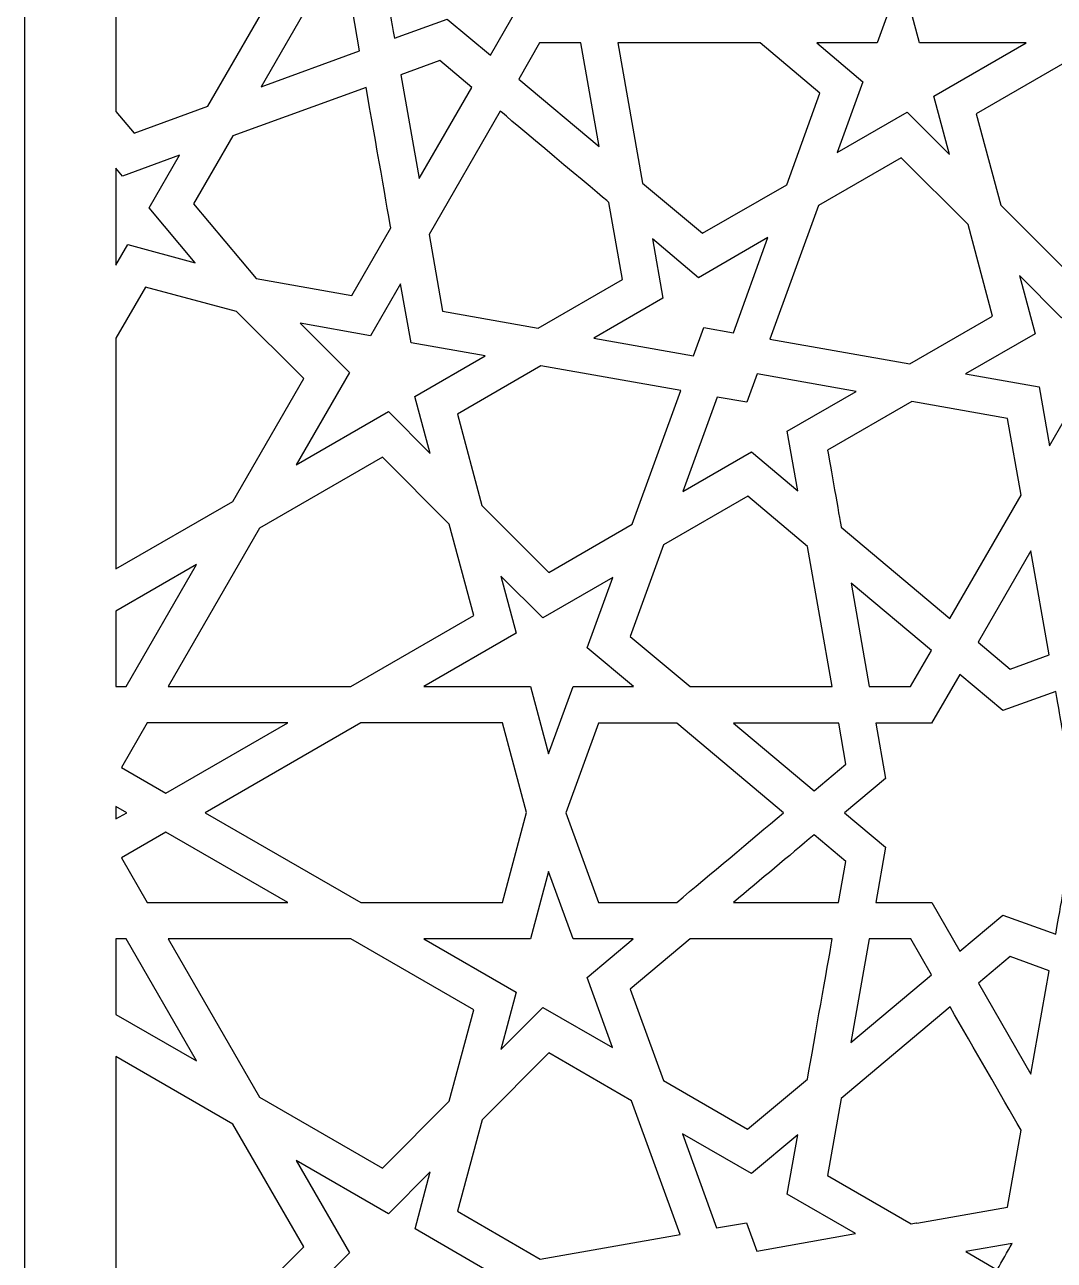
# Model space of a CAD drawing. Header units: millimetres. Extents: x -140 to 140, y -100 to 100.
# Drawn here: x -139.9 to -92.4, y -1 to 56 of the extents above; entities that cross this region are included whole.
import ezdxf

# ---------------------------------------------------------------- set-up
doc = ezdxf.new("R2010")
doc.units = ezdxf.units.MM
doc.header["$MEASUREMENT"] = 0
doc.layers.add('layer 1', color=7, linetype='Continuous')

msp = doc.modelspace()

# ---------------------------------------------------------------- linework, layer by layer
at = {"layer": 'layer 1', "color": 250}
for points, knots in [([(139.9702, 100.1536), (139.9702, 100.1536), (-139.8764, 100.1536), (-139.8764, 100.1536), (-139.8764, 100.1536), (-139.8764, 100.1536), (-139.8764, -99.8361), (-139.8764, -99.8361), (-139.8764, -99.8361), (-139.8764, -99.8361), (-98.0959, -99.8361), (-98.0959, -99.8361), (-98.0959, -99.8361), (-98.0959, -74.8269), (-98.6187, -74.0488), (-96.1485, -69.5582), (-96.1485, -69.5582), (-93.4787, -64.7051), (-88.4806, -61.3664), (-81.7478, -61.3664), (-81.7478, -61.3664), (-106.4026, -42.1954), (-103.5897, -3.5754), (-69.9403, 19.4906), (-69.9403, 19.4906), (-46.2943, 35.7001), (-11.4759, 43.137), (0.0469, 72.2761), (0.0469, 72.2761), (11.5556, 43.1821), (46.4287, 35.6733), (70.0377, 19.4889), (70.0377, 19.4889), (103.8267, -3.6759), (106.4394, -42.2398), (81.842, -61.3664), (81.842, -61.3664), (91.8654, -61.3664), (98.1897, -69.0139), (98.1897, -77.1568), (98.1897, -77.1568), (98.1897, -77.1568), (98.1897, -99.8361), (98.1897, -99.8361), (98.1897, -99.8361), (98.1897, -99.8361), (139.9702, -99.8361), (139.9702, -99.8361), (139.9702, -99.8361), (139.9702, -99.8361), (139.9702, 100.1536), (139.9702, 100.1536)], [0, 0, 0, 0, 0.0714286, 0.0714286, 0.0714286, 0.0714286, 0.1428571, 0.1428571, 0.1428571, 0.1428571, 0.2142857, 0.2142857, 0.2142857, 0.2142857, 0.2857143, 0.2857143, 0.2857143, 0.2857143, 0.3571429, 0.3571429, 0.3571429, 0.3571429, 0.4285714, 0.4285714, 0.4285714, 0.4285714, 0.5, 0.5, 0.5, 0.5, 0.5714286, 0.5714286, 0.5714286, 0.5714286, 0.6428571, 0.6428571, 0.6428571, 0.6428571, 0.7142857, 0.7142857, 0.7142857, 0.7142857, 0.7857143, 0.7857143, 0.7857143, 0.7857143, 0.8571429, 0.8571429, 0.8571429, 0.8571429, 1, 1, 1, 1]), ([(-124.4119, 60.9942), (-124.4119, 60.9942), (-125.7122, 63.2481), (-125.7122, 63.2481), (-125.7122, 63.2481), (-125.1332, 63.4584), (-123.5006, 64.0514), (-123.1842, 64.1671), (-123.1842, 64.1671), (-123.1878, 64.7859), (-123.241, 64.3781), (-122.8321, 66.6831), (-122.8321, 66.6831), (-122.8321, 66.6831), (-120.3974, 65.7973), (-120.3974, 65.7973), (-120.3974, 65.7973), (-120.2544, 65.9187), (-118.5612, 67.3386), (-118.4168, 67.4596), (-118.4168, 67.4596), (-118.4168, 67.4596), (-117.1229, 65.2198), (-117.1229, 65.2198), (-117.1229, 65.2198), (-117.1229, 65.2198), (-114.5339, 65.2198), (-114.5339, 65.2198), (-114.5339, 65.2198), (-114.5339, 65.2198), (-114.9845, 62.672), (-114.9845, 62.672), (-114.9845, 62.672), (-114.9845, 62.672), (-113.0011, 61.0059), (-113.0011, 61.0059), (-113.0011, 61.0059), (-113.0011, 61.0059), (-114.9842, 59.3432), (-114.9842, 59.3432), (-114.9842, 59.3432), (-114.9842, 59.3432), (-114.5348, 56.7944), (-114.5348, 56.7944), (-114.5348, 56.7944), (-114.5348, 56.7944), (-117.1076, 56.7944), (-117.1076, 56.7944), (-117.1076, 56.7944), (-117.1076, 56.7944), (-118.4066, 54.5451), (-118.4066, 54.5451), (-118.4066, 54.5451), (-118.4066, 54.5451), (-120.3988, 56.2144), (-120.3988, 56.2144), (-120.3988, 56.2144), (-120.3988, 56.2144), (-122.8313, 55.3304), (-122.8313, 55.3304), (-122.8313, 55.3304), (-123.1416, 57.0953), (-123.167, 57.2329), (-123.2819, 57.8817), (-123.2819, 57.8817), (-123.2819, 57.8817), (-125.7007, 58.7611), (-125.7007, 58.7611), (-125.7007, 58.7611), (-125.7007, 58.7611), (-124.4119, 60.9942), (-124.4119, 60.9942)], [0, 0, 0, 0, 0.0526316, 0.0526316, 0.0526316, 0.0526316, 0.1052632, 0.1052632, 0.1052632, 0.1052632, 0.1578947, 0.1578947, 0.1578947, 0.1578947, 0.2105263, 0.2105263, 0.2105263, 0.2105263, 0.2631579, 0.2631579, 0.2631579, 0.2631579, 0.3157895, 0.3157895, 0.3157895, 0.3157895, 0.3684211, 0.3684211, 0.3684211, 0.3684211, 0.4210526, 0.4210526, 0.4210526, 0.4210526, 0.4736842, 0.4736842, 0.4736842, 0.4736842, 0.5263158, 0.5263158, 0.5263158, 0.5263158, 0.5789474, 0.5789474, 0.5789474, 0.5789474, 0.6315789, 0.6315789, 0.6315789, 0.6315789, 0.6842105, 0.6842105, 0.6842105, 0.6842105, 0.7368421, 0.7368421, 0.7368421, 0.7368421, 0.7894737, 0.7894737, 0.7894737, 0.7894737, 0.8421053, 0.8421053, 0.8421053, 0.8421053, 0.8947368, 0.8947368, 0.8947368, 0.8947368, 1, 1, 1, 1]), ([(-131.431, 52.2009), (-131.431, 52.2009), (-134.8361, 50.9609), (-134.8361, 50.9609), (-134.8361, 50.9609), (-134.8361, 50.9609), (-135.6686, 51.9529), (-135.6686, 51.9529), (-135.6686, 51.9529), (-135.6686, 51.9529), (-135.6686, 59.6244), (-135.6686, 59.6244), (-135.6686, 59.6244), (-135.6686, 59.6244), (-134.3305, 60.1123), (-134.3305, 60.1123), (-134.3305, 60.1123), (-134.3305, 60.1123), (-128.159, 57.8676), (-128.159, 57.8676), (-128.159, 57.8676), (-128.159, 57.8676), (-131.431, 52.2009), (-131.431, 52.2009)], [0, 0, 0, 0, 0.1428571, 0.1428571, 0.1428571, 0.1428571, 0.2857143, 0.2857143, 0.2857143, 0.2857143, 0.4285714, 0.4285714, 0.4285714, 0.4285714, 0.5714286, 0.5714286, 0.5714286, 0.5714286, 0.7142857, 0.7142857, 0.7142857, 0.7142857, 1, 1, 1, 1]), ([(-97.9643, 52.657), (-97.9643, 52.657), (-97.2457, 49.978), (-97.2457, 49.978), (-97.2457, 49.978), (-97.2457, 49.978), (-99.1916, 51.925), (-99.1916, 51.925), (-99.1916, 51.925), (-99.1916, 51.925), (-102.4181, 50.0627), (-102.4181, 50.0627), (-102.4181, 50.0627), (-102.4181, 50.0627), (-101.231, 53.327), (-101.231, 53.327), (-101.231, 53.327), (-101.231, 53.327), (-103.3597, 55.1131), (-103.3597, 55.1131), (-103.3597, 55.1131), (-103.3597, 55.1131), (-100.5815, 55.1131), (-100.5815, 55.1131), (-100.5815, 55.1131), (-100.5815, 55.1131), (-99.4519, 58.214), (-99.4519, 58.214), (-99.4519, 58.214), (-99.4519, 58.214), (-98.6219, 55.1131), (-98.6219, 55.1131), (-98.6219, 55.1131), (-98.6219, 55.1131), (-93.7098, 55.1131), (-93.7098, 55.1131), (-93.7098, 55.1131), (-93.7098, 55.1131), (-97.9643, 52.657), (-97.9643, 52.657)], [0, 0, 0, 0, 0.0909091, 0.0909091, 0.0909091, 0.0909091, 0.1818182, 0.1818182, 0.1818182, 0.1818182, 0.2727273, 0.2727273, 0.2727273, 0.2727273, 0.3636364, 0.3636364, 0.3636364, 0.3636364, 0.4545455, 0.4545455, 0.4545455, 0.4545455, 0.5454545, 0.5454545, 0.5454545, 0.5454545, 0.6363636, 0.6363636, 0.6363636, 0.6363636, 0.7272727, 0.7272727, 0.7272727, 0.7272727, 0.8181818, 0.8181818, 0.8181818, 0.8181818, 1, 1, 1, 1]), ([(-124.7683, 56.6328), (-124.7683, 56.6328), (-124.436, 54.7465), (-124.436, 54.7465), (-124.436, 54.7465), (-124.436, 54.7465), (-128.9721, 53.0955), (-128.9721, 53.0955), (-128.9721, 53.0955), (-128.9721, 53.0955), (-126.5551, 57.2823), (-126.5551, 57.2823), (-126.5551, 57.2823), (-126.5551, 57.2823), (-124.7683, 56.6328), (-124.7683, 56.6328)], [0, 0, 0, 0, 0.2, 0.2, 0.2, 0.2, 0.4, 0.4, 0.4, 0.4, 0.6, 0.6, 0.6, 0.6, 1, 1, 1, 1]), ([(-117.0985, 53.4483), (-117.0985, 53.4483), (-116.1372, 55.1131), (-116.1372, 55.1131), (-116.1372, 55.1131), (-116.1372, 55.1131), (-114.2384, 55.1131), (-114.2384, 55.1131), (-114.2384, 55.1131), (-114.2384, 55.1131), (-113.3962, 50.3396), (-113.3962, 50.3396), (-113.3962, 50.3396), (-113.3962, 50.3396), (-117.0985, 53.4483), (-117.0985, 53.4483)], [0, 0, 0, 0, 0.2, 0.2, 0.2, 0.2, 0.4, 0.4, 0.4, 0.4, 0.6, 0.6, 0.6, 0.6, 1, 1, 1, 1]), ([(-105.9752, 55.1131), (-105.9752, 55.1131), (-103.2136, 52.7953), (-103.2136, 52.7953), (-103.2136, 52.7953), (-103.2136, 52.7953), (-104.7459, 48.581), (-104.7459, 48.581), (-104.7459, 48.581), (-104.7459, 48.581), (-108.6301, 46.3409), (-108.6301, 46.3409), (-108.6301, 46.3409), (-108.6301, 46.3409), (-111.3918, 48.6569), (-111.3918, 48.6569), (-111.3918, 48.6569), (-111.3918, 48.6569), (-112.531, 55.1131), (-112.531, 55.1131), (-112.531, 55.1131), (-112.531, 55.1131), (-105.9752, 55.1131), (-105.9752, 55.1131)], [0, 0, 0, 0, 0.1428571, 0.1428571, 0.1428571, 0.1428571, 0.2857143, 0.2857143, 0.2857143, 0.2857143, 0.4285714, 0.4285714, 0.4285714, 0.4285714, 0.5714286, 0.5714286, 0.5714286, 0.5714286, 0.7142857, 0.7142857, 0.7142857, 0.7142857, 1, 1, 1, 1]), ([(-91.7931, 44.5488), (-91.7931, 44.5488), (-94.8757, 47.6335), (-94.8757, 47.6335), (-94.8757, 47.6335), (-94.8757, 47.6335), (-96.0057, 51.846), (-96.0057, 51.846), (-96.0057, 51.846), (-96.0057, 51.846), (-90.3464, 55.1131), (-90.3464, 55.1131), (-90.3464, 55.1131), (-90.3464, 55.1131), (-81.9214, 55.1131), (-81.9214, 55.1131), (-81.9214, 55.1131), (-81.9214, 55.1131), (-86.1346, 47.8155), (-86.1346, 47.8155), (-86.1346, 47.8155), (-86.1346, 47.8155), (-91.7931, 44.5488), (-91.7931, 44.5488)], [0, 0, 0, 0, 0.1428571, 0.1428571, 0.1428571, 0.1428571, 0.2857143, 0.2857143, 0.2857143, 0.2857143, 0.4285714, 0.4285714, 0.4285714, 0.4285714, 0.5714286, 0.5714286, 0.5714286, 0.5714286, 0.7142857, 0.7142857, 0.7142857, 0.7142857, 1, 1, 1, 1]), ([(-120.7357, 54.3027), (-120.7357, 54.3027), (-119.2608, 53.0666), (-119.2608, 53.0666), (-119.2608, 53.0666), (-119.2608, 53.0666), (-121.6903, 48.8594), (-121.6903, 48.8594), (-121.6903, 48.8594), (-121.6903, 48.8594), (-122.5349, 53.6487), (-122.5349, 53.6487), (-122.5349, 53.6487), (-122.5349, 53.6487), (-120.7357, 54.3027), (-120.7357, 54.3027)], [0, 0, 0, 0, 0.2, 0.2, 0.2, 0.2, 0.4, 0.4, 0.4, 0.4, 0.6, 0.6, 0.6, 0.6, 1, 1, 1, 1]), ([(-124.1393, 53.0652), (-123.727, 50.7309), (-123.0929, 47.1294), (-122.9987, 46.5935), (-122.9987, 46.5935), (-122.9987, 46.5935), (-124.7944, 43.4816), (-124.7944, 43.4816), (-124.7944, 43.4816), (-124.7944, 43.4816), (-129.209, 44.2599), (-129.209, 44.2599), (-129.209, 44.2599), (-129.209, 44.2599), (-132.0895, 47.6945), (-132.0895, 47.6945), (-132.0895, 47.6945), (-132.0895, 47.6945), (-130.2806, 50.83), (-130.2806, 50.83), (-130.2806, 50.83), (-130.2806, 50.83), (-124.1393, 53.0652), (-124.1393, 53.0652)], [0, 0, 0, 0, 0.1428571, 0.1428571, 0.1428571, 0.1428571, 0.2857143, 0.2857143, 0.2857143, 0.2857143, 0.4285714, 0.4285714, 0.4285714, 0.4285714, 0.5714286, 0.5714286, 0.5714286, 0.5714286, 0.7142857, 0.7142857, 0.7142857, 0.7142857, 1, 1, 1, 1]), ([(-117.9526, 51.9698), (-117.6721, 51.7342), (-113.2428, 48.0148), (-112.9415, 47.7615), (-112.9415, 47.7615), (-112.9415, 47.7615), (-112.3152, 44.2129), (-112.3152, 44.2129), (-112.3152, 44.2129), (-112.3152, 44.2129), (-116.1977, 41.9693), (-116.1977, 41.9693), (-116.1977, 41.9693), (-116.1977, 41.9693), (-120.6123, 42.7489), (-120.6123, 42.7489), (-120.6123, 42.7489), (-120.6123, 42.7489), (-121.2362, 46.2827), (-121.2362, 46.2827), (-121.2362, 46.2827), (-121.2362, 46.2827), (-117.9526, 51.9698), (-117.9526, 51.9698)], [0, 0, 0, 0, 0.1428571, 0.1428571, 0.1428571, 0.1428571, 0.2857143, 0.2857143, 0.2857143, 0.2857143, 0.4285714, 0.4285714, 0.4285714, 0.4285714, 0.5714286, 0.5714286, 0.5714286, 0.5714286, 0.7142857, 0.7142857, 0.7142857, 0.7142857, 1, 1, 1, 1]), ([(-134.1344, 47.516), (-134.1344, 47.516), (-132.0133, 44.9866), (-132.0133, 44.9866), (-132.0133, 44.9866), (-132.0133, 44.9866), (-135.1191, 45.8198), (-135.1191, 45.8198), (-135.1191, 45.8198), (-135.1191, 45.8198), (-135.6686, 44.8677), (-135.6686, 44.8677), (-135.6686, 44.8677), (-135.6686, 44.8677), (-135.6686, 49.337), (-135.6686, 49.337), (-135.6686, 49.337), (-135.6686, 49.337), (-135.3669, 48.9779), (-135.3669, 48.9779), (-135.3669, 48.9779), (-135.3669, 48.9779), (-132.7379, 49.9354), (-132.7379, 49.9354), (-132.7379, 49.9354), (-132.7379, 49.9354), (-134.1344, 47.516), (-134.1344, 47.516)], [0, 0, 0, 0, 0.125, 0.125, 0.125, 0.125, 0.25, 0.25, 0.25, 0.25, 0.375, 0.375, 0.375, 0.375, 0.5, 0.5, 0.5, 0.5, 0.625, 0.625, 0.625, 0.625, 0.75, 0.75, 0.75, 0.75, 1, 1, 1, 1]), ([(-105.5226, 41.4641), (-105.5226, 41.4641), (-103.2821, 47.6222), (-103.2821, 47.6222), (-103.2821, 47.6222), (-103.2821, 47.6222), (-99.4689, 49.8235), (-99.4689, 49.8235), (-99.4689, 49.8235), (-99.4689, 49.8235), (-96.3856, 46.7395), (-96.3856, 46.7395), (-96.3856, 46.7395), (-96.3856, 46.7395), (-95.2564, 42.527), (-95.2564, 42.527), (-95.2564, 42.527), (-95.2564, 42.527), (-99.0695, 40.3257), (-99.0695, 40.3257), (-99.0695, 40.3257), (-99.0695, 40.3257), (-105.5226, 41.4641), (-105.5226, 41.4641)], [0, 0, 0, 0, 0.1428571, 0.1428571, 0.1428571, 0.1428571, 0.2857143, 0.2857143, 0.2857143, 0.2857143, 0.4285714, 0.4285714, 0.4285714, 0.4285714, 0.5714286, 0.5714286, 0.5714286, 0.5714286, 0.7142857, 0.7142857, 0.7142857, 0.7142857, 1, 1, 1, 1]), ([(-110.4547, 43.3458), (-110.4547, 43.3458), (-110.9376, 46.0816), (-110.9376, 46.0816), (-110.9376, 46.0816), (-110.9376, 46.0816), (-108.8096, 44.2966), (-108.8096, 44.2966), (-108.8096, 44.2966), (-108.8096, 44.2966), (-105.6098, 46.1416), (-105.6098, 46.1416), (-105.6098, 46.1416), (-105.6098, 46.1416), (-107.2038, 41.7611), (-107.2038, 41.7611), (-107.2038, 41.7611), (-107.2038, 41.7611), (-108.5734, 42.0028), (-108.5734, 42.0028), (-108.5734, 42.0028), (-108.5734, 42.0028), (-109.0493, 40.6954), (-109.0493, 40.6954), (-109.0493, 40.6954), (-109.0493, 40.6954), (-113.6406, 41.5047), (-113.6406, 41.5047), (-113.6406, 41.5047), (-113.6406, 41.5047), (-110.4547, 43.3458), (-110.4547, 43.3458)], [0, 0, 0, 0, 0.1111111, 0.1111111, 0.1111111, 0.1111111, 0.2222222, 0.2222222, 0.2222222, 0.2222222, 0.3333333, 0.3333333, 0.3333333, 0.3333333, 0.4444444, 0.4444444, 0.4444444, 0.4444444, 0.5555556, 0.5555556, 0.5555556, 0.5555556, 0.6666667, 0.6666667, 0.6666667, 0.6666667, 0.7777778, 0.7777778, 0.7777778, 0.7777778, 1, 1, 1, 1]), ([(-90.2716, 40.6485), (-90.2716, 40.6485), (-87.9881, 38.3664), (-87.9881, 38.3664), (-87.9881, 38.3664), (-87.9881, 38.3664), (-91.2495, 38.941), (-91.2495, 38.941), (-91.2495, 38.941), (-91.2495, 38.941), (-92.6324, 36.545), (-92.6324, 36.545), (-92.6324, 36.545), (-92.6324, 36.545), (-93.1118, 39.2649), (-93.1118, 39.2649), (-93.1118, 39.2649), (-93.1118, 39.2649), (-96.5055, 39.8639), (-96.5055, 39.8639), (-96.5055, 39.8639), (-96.5055, 39.8639), (-93.2977, 41.716), (-93.2977, 41.716), (-93.2977, 41.716), (-93.2977, 41.716), (-94.0156, 44.3939), (-94.0156, 44.3939), (-94.0156, 44.3939), (-94.0156, 44.3939), (-92.0701, 42.4469), (-92.0701, 42.4469), (-92.0701, 42.4469), (-92.0701, 42.4469), (-87.8156, 44.903), (-87.8156, 44.903), (-87.8156, 44.903), (-87.8156, 44.903), (-90.2716, 40.6485), (-90.2716, 40.6485)], [0, 0, 0, 0, 0.0909091, 0.0909091, 0.0909091, 0.0909091, 0.1818182, 0.1818182, 0.1818182, 0.1818182, 0.2727273, 0.2727273, 0.2727273, 0.2727273, 0.3636364, 0.3636364, 0.3636364, 0.3636364, 0.4545455, 0.4545455, 0.4545455, 0.4545455, 0.5454545, 0.5454545, 0.5454545, 0.5454545, 0.6363636, 0.6363636, 0.6363636, 0.6363636, 0.7272727, 0.7272727, 0.7272727, 0.7272727, 0.8181818, 0.8181818, 0.8181818, 0.8181818, 1, 1, 1, 1]), ([(-130.1157, 42.7369), (-130.1157, 42.7369), (-127.0106, 39.6484), (-127.0106, 39.6484), (-127.0106, 39.6484), (-127.0106, 39.6484), (-130.2775, 33.9898), (-130.2775, 33.9898), (-130.2775, 33.9898), (-130.2775, 33.9898), (-135.6686, 30.8772), (-135.6686, 30.8772), (-135.6686, 30.8772), (-135.6686, 30.8772), (-135.6686, 41.5043), (-135.6686, 41.5043), (-135.6686, 41.5043), (-135.6686, 41.5043), (-134.3077, 43.8612), (-134.3077, 43.8612), (-134.3077, 43.8612), (-134.3077, 43.8612), (-130.1157, 42.7369), (-130.1157, 42.7369)], [0, 0, 0, 0, 0.1428571, 0.1428571, 0.1428571, 0.1428571, 0.2857143, 0.2857143, 0.2857143, 0.2857143, 0.4285714, 0.4285714, 0.4285714, 0.4285714, 0.5714286, 0.5714286, 0.5714286, 0.5714286, 0.7142857, 0.7142857, 0.7142857, 0.7142857, 1, 1, 1, 1]), ([(-124.9091, 39.9256), (-124.9091, 39.9256), (-127.1794, 42.1947), (-127.1794, 42.1947), (-127.1794, 42.1947), (-127.1794, 42.1947), (-123.9269, 41.6214), (-123.9269, 41.6214), (-123.9269, 41.6214), (-123.9269, 41.6214), (-122.5441, 44.0168), (-122.5441, 44.0168), (-122.5441, 44.0168), (-122.5441, 44.0168), (-122.0643, 41.2976), (-122.0643, 41.2976), (-122.0643, 41.2976), (-122.0643, 41.2976), (-118.6451, 40.694), (-118.6451, 40.694), (-118.6451, 40.694), (-118.6451, 40.694), (-121.884, 38.8239), (-121.884, 38.8239), (-121.884, 38.8239), (-121.884, 38.8239), (-121.1788, 36.1943), (-121.1788, 36.1943), (-121.1788, 36.1943), (-121.1788, 36.1943), (-123.1104, 38.1272), (-123.1104, 38.1272), (-123.1104, 38.1272), (-123.1104, 38.1272), (-127.3653, 35.6708), (-127.3653, 35.6708), (-127.3653, 35.6708), (-127.3653, 35.6708), (-124.9091, 39.9256), (-124.9091, 39.9256)], [0, 0, 0, 0, 0.0909091, 0.0909091, 0.0909091, 0.0909091, 0.1818182, 0.1818182, 0.1818182, 0.1818182, 0.2727273, 0.2727273, 0.2727273, 0.2727273, 0.3636364, 0.3636364, 0.3636364, 0.3636364, 0.4545455, 0.4545455, 0.4545455, 0.4545455, 0.5454545, 0.5454545, 0.5454545, 0.5454545, 0.6363636, 0.6363636, 0.6363636, 0.6363636, 0.7272727, 0.7272727, 0.7272727, 0.7272727, 0.8181818, 0.8181818, 0.8181818, 0.8181818, 1, 1, 1, 1]), ([(-116.0879, 40.2287), (-116.0879, 40.2287), (-109.6333, 39.091), (-109.6333, 39.091), (-109.6333, 39.091), (-109.6333, 39.091), (-111.8754, 32.9322), (-111.8754, 32.9322), (-111.8754, 32.9322), (-111.8754, 32.9322), (-115.7128, 30.7167), (-115.7128, 30.7167), (-115.7128, 30.7167), (-115.7128, 30.7167), (-118.795, 33.8), (-118.795, 33.8), (-118.795, 33.8), (-118.795, 33.8), (-119.9254, 38.0129), (-119.9254, 38.0129), (-119.9254, 38.0129), (-119.9254, 38.0129), (-116.0879, 40.2287), (-116.0879, 40.2287)], [0, 0, 0, 0, 0.1428571, 0.1428571, 0.1428571, 0.1428571, 0.2857143, 0.2857143, 0.2857143, 0.2857143, 0.4285714, 0.4285714, 0.4285714, 0.4285714, 0.5714286, 0.5714286, 0.5714286, 0.5714286, 0.7142857, 0.7142857, 0.7142857, 0.7142857, 1, 1, 1, 1]), ([(-106.582, 38.5526), (-106.582, 38.5526), (-106.1065, 39.8597), (-106.1065, 39.8597), (-106.1065, 39.8597), (-106.1065, 39.8597), (-101.5418, 39.0543), (-101.5418, 39.0543), (-101.5418, 39.0543), (-101.5418, 39.0543), (-104.7215, 37.217), (-104.7215, 37.217), (-104.7215, 37.217), (-104.7215, 37.217), (-104.2388, 34.4809), (-104.2388, 34.4809), (-104.2388, 34.4809), (-104.2388, 34.4809), (-106.3665, 36.2663), (-106.3665, 36.2663), (-106.3665, 36.2663), (-106.3665, 36.2663), (-109.5381, 34.4375), (-109.5381, 34.4375), (-109.5381, 34.4375), (-109.5381, 34.4375), (-107.952, 38.7943), (-107.952, 38.7943), (-107.952, 38.7943), (-107.952, 38.7943), (-106.582, 38.5526), (-106.582, 38.5526)], [0, 0, 0, 0, 0.1111111, 0.1111111, 0.1111111, 0.1111111, 0.2222222, 0.2222222, 0.2222222, 0.2222222, 0.3333333, 0.3333333, 0.3333333, 0.3333333, 0.4444444, 0.4444444, 0.4444444, 0.4444444, 0.5555556, 0.5555556, 0.5555556, 0.5555556, 0.6666667, 0.6666667, 0.6666667, 0.6666667, 0.7777778, 0.7777778, 0.7777778, 0.7777778, 1, 1, 1, 1]), ([(-98.9789, 38.5932), (-98.9789, 38.5932), (-94.5646, 37.8136), (-94.5646, 37.8136), (-94.5646, 37.8136), (-94.5646, 37.8136), (-93.9401, 34.2798), (-93.9401, 34.2798), (-93.9401, 34.2798), (-93.9401, 34.2798), (-97.2238, 28.593), (-97.2238, 28.593), (-97.2238, 28.593), (-97.2238, 28.593), (-102.2347, 32.8013), (-102.2347, 32.8013), (-102.2347, 32.8013), (-102.3137, 33.2483), (-102.7547, 35.7459), (-102.8612, 36.3499), (-102.8612, 36.3499), (-102.8612, 36.3499), (-98.9789, 38.5932), (-98.9789, 38.5932)], [0, 0, 0, 0, 0.1428571, 0.1428571, 0.1428571, 0.1428571, 0.2857143, 0.2857143, 0.2857143, 0.2857143, 0.4285714, 0.4285714, 0.4285714, 0.4285714, 0.5714286, 0.5714286, 0.5714286, 0.5714286, 0.7142857, 0.7142857, 0.7142857, 0.7142857, 1, 1, 1, 1]), ([(-123.3876, 36.0257), (-123.3876, 36.0257), (-120.3055, 32.9417), (-120.3055, 32.9417), (-120.3055, 32.9417), (-120.3055, 32.9417), (-119.1751, 28.7285), (-119.1751, 28.7285), (-119.1751, 28.7285), (-119.1751, 28.7285), (-124.8343, 25.4614), (-124.8343, 25.4614), (-124.8343, 25.4614), (-124.8343, 25.4614), (-133.2593, 25.4614), (-133.2593, 25.4614), (-133.2593, 25.4614), (-133.2593, 25.4614), (-129.0465, 32.7586), (-129.0465, 32.7586), (-129.0465, 32.7586), (-129.0465, 32.7586), (-123.3876, 36.0257), (-123.3876, 36.0257)], [0, 0, 0, 0, 0.1428571, 0.1428571, 0.1428571, 0.1428571, 0.2857143, 0.2857143, 0.2857143, 0.2857143, 0.4285714, 0.4285714, 0.4285714, 0.4285714, 0.5714286, 0.5714286, 0.5714286, 0.5714286, 0.7142857, 0.7142857, 0.7142857, 0.7142857, 1, 1, 1, 1]), ([(-106.5459, 34.2216), (-106.5459, 34.2216), (-103.7844, 31.9059), (-103.7844, 31.9059), (-103.7844, 31.9059), (-103.7844, 31.9059), (-102.6456, 25.4498), (-102.6456, 25.4498), (-102.6456, 25.4498), (-102.6456, 25.4498), (-109.2013, 25.4498), (-109.2013, 25.4498), (-109.2013, 25.4498), (-109.2013, 25.4498), (-111.9629, 27.7675), (-111.9629, 27.7675), (-111.9629, 27.7675), (-111.9629, 27.7675), (-110.4305, 31.9818), (-110.4305, 31.9818), (-110.4305, 31.9818), (-110.4305, 31.9818), (-106.5459, 34.2216), (-106.5459, 34.2216)], [0, 0, 0, 0, 0.1428571, 0.1428571, 0.1428571, 0.1428571, 0.2857143, 0.2857143, 0.2857143, 0.2857143, 0.4285714, 0.4285714, 0.4285714, 0.4285714, 0.5714286, 0.5714286, 0.5714286, 0.5714286, 0.7142857, 0.7142857, 0.7142857, 0.7142857, 1, 1, 1, 1]), ([(-93.4858, 31.7034), (-93.4858, 31.7034), (-92.6416, 26.9138), (-92.6416, 26.9138), (-92.6416, 26.9138), (-92.6416, 26.9138), (-94.4404, 26.2597), (-94.4404, 26.2597), (-94.4404, 26.2597), (-94.4404, 26.2597), (-95.9157, 27.4962), (-95.9157, 27.4962), (-95.9157, 27.4962), (-95.9157, 27.4962), (-93.4858, 31.7034), (-93.4858, 31.7034)], [0, 0, 0, 0, 0.2, 0.2, 0.2, 0.2, 0.4, 0.4, 0.4, 0.4, 0.6, 0.6, 0.6, 0.6, 1, 1, 1, 1]), ([(-135.6686, 25.4614), (-135.6686, 25.4614), (-135.6686, 28.9359), (-135.6686, 28.9359), (-135.6686, 28.9359), (-135.6686, 28.9359), (-131.9587, 31.0776), (-131.9587, 31.0776), (-131.9587, 31.0776), (-131.9587, 31.0776), (-135.2009, 25.4614), (-135.2009, 25.4614), (-135.2009, 25.4614), (-135.2009, 25.4614), (-135.6686, 25.4614), (-135.6686, 25.4614)], [0, 0, 0, 0, 0.2, 0.2, 0.2, 0.2, 0.4, 0.4, 0.4, 0.4, 0.6, 0.6, 0.6, 0.6, 1, 1, 1, 1]), ([(-115.99, 28.6149), (-115.99, 28.6149), (-112.7672, 30.4754), (-112.7672, 30.4754), (-112.7672, 30.4754), (-112.7672, 30.4754), (-113.9453, 27.2359), (-113.9453, 27.2359), (-113.9453, 27.2359), (-113.9453, 27.2359), (-111.8169, 25.4498), (-111.8169, 25.4498), (-111.8169, 25.4498), (-111.8169, 25.4498), (-114.5949, 25.4498), (-114.5949, 25.4498), (-114.5949, 25.4498), (-114.5949, 25.4498), (-115.7248, 22.3467), (-115.7248, 22.3467), (-115.7248, 22.3467), (-115.7248, 22.3467), (-116.5587, 25.4614), (-116.5587, 25.4614), (-116.5587, 25.4614), (-116.5587, 25.4614), (-121.4709, 25.4614), (-121.4709, 25.4614), (-121.4709, 25.4614), (-121.4709, 25.4614), (-117.2164, 27.9174), (-117.2164, 27.9174), (-117.2164, 27.9174), (-117.2164, 27.9174), (-117.9221, 30.5481), (-117.9221, 30.5481), (-117.9221, 30.5481), (-117.9221, 30.5481), (-115.99, 28.6149), (-115.99, 28.6149)], [0, 0, 0, 0, 0.0909091, 0.0909091, 0.0909091, 0.0909091, 0.1818182, 0.1818182, 0.1818182, 0.1818182, 0.2727273, 0.2727273, 0.2727273, 0.2727273, 0.3636364, 0.3636364, 0.3636364, 0.3636364, 0.4545455, 0.4545455, 0.4545455, 0.4545455, 0.5454545, 0.5454545, 0.5454545, 0.5454545, 0.6363636, 0.6363636, 0.6363636, 0.6363636, 0.7272727, 0.7272727, 0.7272727, 0.7272727, 0.8181818, 0.8181818, 0.8181818, 0.8181818, 1, 1, 1, 1]), ([(-98.0782, 27.1138), (-98.0782, 27.1138), (-99.0388, 25.4498), (-99.0388, 25.4498), (-99.0388, 25.4498), (-99.0388, 25.4498), (-100.9382, 25.4498), (-100.9382, 25.4498), (-100.9382, 25.4498), (-100.9382, 25.4498), (-101.7799, 30.2228), (-101.7799, 30.2228), (-101.7799, 30.2228), (-101.7799, 30.2228), (-98.0782, 27.1138), (-98.0782, 27.1138)], [0, 0, 0, 0, 0.2, 0.2, 0.2, 0.2, 0.4, 0.4, 0.4, 0.4, 0.6, 0.6, 0.6, 0.6, 1, 1, 1, 1]), ([(-92.3452, 14.0413), (-92.3452, 14.0413), (-94.7783, 14.9271), (-94.7783, 14.9271), (-94.7783, 14.9271), (-94.7783, 14.9271), (-96.7603, 13.2648), (-96.7603, 13.2648), (-96.7603, 13.2648), (-96.7603, 13.2648), (-98.0542, 15.5049), (-98.0542, 15.5049), (-98.0542, 15.5049), (-98.0542, 15.5049), (-100.6436, 15.5049), (-100.6436, 15.5049), (-100.6436, 15.5049), (-100.6436, 15.5049), (-100.1924, 18.0527), (-100.1924, 18.0527), (-100.1924, 18.0527), (-100.1924, 18.0527), (-102.0794, 19.637), (-102.0794, 19.637), (-102.0794, 19.637), (-102.0794, 19.637), (-100.1917, 21.2196), (-100.1917, 21.2196), (-100.1917, 21.2196), (-100.1917, 21.2196), (-100.6415, 23.7681), (-100.6415, 23.7681), (-100.6415, 23.7681), (-100.6415, 23.7681), (-98.0684, 23.7681), (-98.0684, 23.7681), (-98.0684, 23.7681), (-98.0684, 23.7681), (-96.7694, 26.0177), (-96.7694, 26.0177), (-96.7694, 26.0177), (-96.7694, 26.0177), (-94.7776, 24.348), (-94.7776, 24.348), (-94.7776, 24.348), (-94.7776, 24.348), (-92.3452, 25.2324), (-92.3452, 25.2324), (-92.3452, 25.2324), (-92.0591, 23.6065), (-92.0164, 23.3666), (-91.8944, 22.6812), (-91.8944, 22.6812), (-91.8944, 22.6812), (-89.4754, 21.8017), (-89.4754, 21.8017), (-89.4754, 21.8017), (-89.4754, 21.8017), (-90.5644, 19.915), (-90.5644, 19.915), (-90.5644, 19.915), (-90.5644, 19.915), (-90.8717, 19.915), (-90.8717, 19.915), (-90.8717, 19.915), (-90.8717, 19.915), (-90.7179, 19.6487), (-90.7179, 19.6487), (-90.7179, 19.6487), (-90.7179, 19.6487), (-90.8717, 19.3827), (-90.8717, 19.3827), (-90.8717, 19.3827), (-90.8717, 19.3827), (-90.5648, 19.3827), (-90.5648, 19.3827), (-90.5648, 19.3827), (-90.5648, 19.3827), (-89.4648, 17.4763), (-89.4648, 17.4763), (-89.4648, 17.4763), (-89.764, 17.3676), (-91.6944, 16.6666), (-91.9932, 16.5573), (-91.9932, 16.5573), (-91.9893, 15.9389), (-91.9367, 16.3449), (-92.3452, 14.0413)], [0, 0, 0, 0, 0.0434783, 0.0434783, 0.0434783, 0.0434783, 0.0869565, 0.0869565, 0.0869565, 0.0869565, 0.1304348, 0.1304348, 0.1304348, 0.1304348, 0.173913, 0.173913, 0.173913, 0.173913, 0.2173913, 0.2173913, 0.2173913, 0.2173913, 0.2608696, 0.2608696, 0.2608696, 0.2608696, 0.3043478, 0.3043478, 0.3043478, 0.3043478, 0.3478261, 0.3478261, 0.3478261, 0.3478261, 0.3913043, 0.3913043, 0.3913043, 0.3913043, 0.4347826, 0.4347826, 0.4347826, 0.4347826, 0.4782609, 0.4782609, 0.4782609, 0.4782609, 0.5217391, 0.5217391, 0.5217391, 0.5217391, 0.5652174, 0.5652174, 0.5652174, 0.5652174, 0.6086957, 0.6086957, 0.6086957, 0.6086957, 0.6521739, 0.6521739, 0.6521739, 0.6521739, 0.6956522, 0.6956522, 0.6956522, 0.6956522, 0.7391304, 0.7391304, 0.7391304, 0.7391304, 0.7826087, 0.7826087, 0.7826087, 0.7826087, 0.826087, 0.826087, 0.826087, 0.826087, 0.8695652, 0.8695652, 0.8695652, 0.8695652, 0.9130435, 0.9130435, 0.9130435, 0.9130435, 1, 1, 1, 1]), ([(-134.23, 23.7797), (-134.23, 23.7797), (-127.7471, 23.7797), (-127.7471, 23.7797), (-127.7471, 23.7797), (-127.7471, 23.7797), (-133.3623, 20.538), (-133.3623, 20.538), (-133.3623, 20.538), (-133.3623, 20.538), (-135.4161, 21.7241), (-135.4161, 21.7241), (-135.4161, 21.7241), (-135.4161, 21.7241), (-134.23, 23.7797), (-134.23, 23.7797)], [0, 0, 0, 0, 0.2, 0.2, 0.2, 0.2, 0.4, 0.4, 0.4, 0.4, 0.6, 0.6, 0.6, 0.6, 1, 1, 1, 1]), ([(-124.3837, 23.7797), (-124.3837, 23.7797), (-117.8494, 23.7797), (-117.8494, 23.7797), (-117.8494, 23.7797), (-117.8494, 23.7797), (-116.7418, 19.6437), (-116.7418, 19.6437), (-116.7418, 19.6437), (-116.7418, 19.6437), (-117.8504, 15.5046), (-117.8504, 15.5046), (-117.8504, 15.5046), (-117.8504, 15.5046), (-124.3845, 15.5046), (-124.3845, 15.5046), (-124.3845, 15.5046), (-124.3845, 15.5046), (-131.551, 19.642), (-131.551, 19.642), (-131.551, 19.642), (-131.551, 19.642), (-124.3837, 23.7797), (-124.3837, 23.7797)], [0, 0, 0, 0, 0.1428571, 0.1428571, 0.1428571, 0.1428571, 0.2857143, 0.2857143, 0.2857143, 0.2857143, 0.4285714, 0.4285714, 0.4285714, 0.4285714, 0.5714286, 0.5714286, 0.5714286, 0.5714286, 0.7142857, 0.7142857, 0.7142857, 0.7142857, 1, 1, 1, 1]), ([(-113.4183, 15.5049), (-113.4183, 15.5049), (-114.9227, 19.6353), (-114.9227, 19.6353), (-114.9227, 19.6353), (-114.9227, 19.6353), (-113.4175, 23.7681), (-113.4175, 23.7681), (-113.4175, 23.7681), (-113.4175, 23.7681), (-109.8131, 23.7681), (-109.8131, 23.7681), (-109.8131, 23.7681), (-109.8131, 23.7681), (-104.8886, 19.6381), (-104.8886, 19.6381), (-104.8886, 19.6381), (-106.4657, 18.3138), (-108.2558, 16.8127), (-109.816, 15.5049), (-109.816, 15.5049), (-109.816, 15.5049), (-113.4183, 15.5049), (-113.4183, 15.5049)], [0, 0, 0, 0, 0.1428571, 0.1428571, 0.1428571, 0.1428571, 0.2857143, 0.2857143, 0.2857143, 0.2857143, 0.4285714, 0.4285714, 0.4285714, 0.4285714, 0.5714286, 0.5714286, 0.5714286, 0.5714286, 0.7142857, 0.7142857, 0.7142857, 0.7142857, 1, 1, 1, 1]), ([(-102.349, 23.7681), (-102.349, 23.7681), (-102.0166, 21.8842), (-102.0166, 21.8842), (-102.0166, 21.8842), (-102.0166, 21.8842), (-103.4835, 20.6548), (-103.4835, 20.6548), (-103.4835, 20.6548), (-103.4835, 20.6548), (-107.1959, 23.7681), (-107.1959, 23.7681), (-107.1959, 23.7681), (-107.1959, 23.7681), (-102.349, 23.7681), (-102.349, 23.7681)], [0, 0, 0, 0, 0.2, 0.2, 0.2, 0.2, 0.4, 0.4, 0.4, 0.4, 0.6, 0.6, 0.6, 0.6, 1, 1, 1, 1]), ([(-135.6686, 19.3569), (-135.6686, 19.3569), (-135.6686, 19.9277), (-135.6686, 19.9277), (-135.6686, 19.9277), (-135.6686, 19.9277), (-135.1743, 19.6423), (-135.1743, 19.6423), (-135.1743, 19.6423), (-135.1743, 19.6423), (-135.6686, 19.3569), (-135.6686, 19.3569)], [0, 0, 0, 0, 0.25, 0.25, 0.25, 0.25, 0.5, 0.5, 0.5, 0.5, 1, 1, 1, 1]), ([(-134.231, 15.5046), (-134.231, 15.5046), (-135.4168, 17.5602), (-135.4168, 17.5602), (-135.4168, 17.5602), (-135.4168, 17.5602), (-133.3631, 18.7466), (-133.3631, 18.7466), (-133.3631, 18.7466), (-133.3631, 18.7466), (-127.748, 15.5046), (-127.748, 15.5046), (-127.748, 15.5046), (-127.748, 15.5046), (-134.231, 15.5046), (-134.231, 15.5046)], [0, 0, 0, 0, 0.2, 0.2, 0.2, 0.2, 0.4, 0.4, 0.4, 0.4, 0.6, 0.6, 0.6, 0.6, 1, 1, 1, 1]), ([(-103.4846, 18.6214), (-103.4846, 18.6214), (-102.0181, 17.3895), (-102.0181, 17.3895), (-102.0181, 17.3895), (-102.0181, 17.3895), (-102.3518, 15.5049), (-102.3518, 15.5049), (-102.3518, 15.5049), (-102.3518, 15.5049), (-107.1986, 15.5049), (-107.1986, 15.5049), (-107.1986, 15.5049), (-105.9473, 16.5538), (-104.6482, 17.6438), (-103.4846, 18.6214)], [0, 0, 0, 0, 0.2, 0.2, 0.2, 0.2, 0.4, 0.4, 0.4, 0.4, 0.6, 0.6, 0.6, 0.6, 1, 1, 1, 1]), ([(-116.5594, 13.8233), (-116.5594, 13.8233), (-115.7274, 16.9312), (-115.7274, 16.9312), (-115.7274, 16.9312), (-115.7274, 16.9312), (-114.5957, 13.8233), (-114.5957, 13.8233), (-114.5957, 13.8233), (-114.5957, 13.8233), (-111.8205, 13.8233), (-111.8205, 13.8233), (-111.8205, 13.8233), (-111.8205, 13.8233), (-113.9463, 12.0396), (-113.9463, 12.0396), (-113.9463, 12.0396), (-113.9463, 12.0396), (-112.7744, 8.817), (-112.7744, 8.817), (-112.7744, 8.817), (-112.7744, 8.817), (-115.9876, 10.6719), (-115.9876, 10.6719), (-115.9876, 10.6719), (-115.9876, 10.6719), (-117.923, 8.7355), (-117.923, 8.7355), (-117.923, 8.7355), (-117.923, 8.7355), (-117.2173, 11.3672), (-117.2173, 11.3672), (-117.2173, 11.3672), (-117.2173, 11.3672), (-121.4716, 13.8233), (-121.4716, 13.8233), (-121.4716, 13.8233), (-121.4716, 13.8233), (-116.5594, 13.8233), (-116.5594, 13.8233)], [0, 0, 0, 0, 0.0909091, 0.0909091, 0.0909091, 0.0909091, 0.1818182, 0.1818182, 0.1818182, 0.1818182, 0.2727273, 0.2727273, 0.2727273, 0.2727273, 0.3636364, 0.3636364, 0.3636364, 0.3636364, 0.4545455, 0.4545455, 0.4545455, 0.4545455, 0.5454545, 0.5454545, 0.5454545, 0.5454545, 0.6363636, 0.6363636, 0.6363636, 0.6363636, 0.7272727, 0.7272727, 0.7272727, 0.7272727, 0.8181818, 0.8181818, 0.8181818, 0.8181818, 1, 1, 1, 1]), ([(-135.6686, 10.348), (-135.6686, 10.348), (-135.6686, 13.8233), (-135.6686, 13.8233), (-135.6686, 13.8233), (-135.6686, 13.8233), (-135.2018, 13.8233), (-135.2018, 13.8233), (-135.2018, 13.8233), (-135.2018, 13.8233), (-131.9596, 8.2067), (-131.9596, 8.2067), (-131.9596, 8.2067), (-131.9596, 8.2067), (-135.6686, 10.348), (-135.6686, 10.348)], [0, 0, 0, 0, 0.2, 0.2, 0.2, 0.2, 0.4, 0.4, 0.4, 0.4, 0.6, 0.6, 0.6, 0.6, 1, 1, 1, 1]), ([(-124.835, 13.8233), (-124.835, 13.8233), (-119.1761, 10.5558), (-119.1761, 10.5558), (-119.1761, 10.5558), (-119.1761, 10.5558), (-120.3058, 6.3433), (-120.3058, 6.3433), (-120.3058, 6.3433), (-120.3058, 6.3433), (-123.3886, 3.259), (-123.3886, 3.259), (-123.3886, 3.259), (-123.3886, 3.259), (-129.0472, 6.5257), (-129.0472, 6.5257), (-129.0472, 6.5257), (-129.0472, 6.5257), (-133.2599, 13.8233), (-133.2599, 13.8233), (-133.2599, 13.8233), (-133.2599, 13.8233), (-124.835, 13.8233), (-124.835, 13.8233)], [0, 0, 0, 0, 0.1428571, 0.1428571, 0.1428571, 0.1428571, 0.2857143, 0.2857143, 0.2857143, 0.2857143, 0.4285714, 0.4285714, 0.4285714, 0.4285714, 0.5714286, 0.5714286, 0.5714286, 0.5714286, 0.7142857, 0.7142857, 0.7142857, 0.7142857, 1, 1, 1, 1]), ([(-103.7876, 7.3688), (-103.7876, 7.3688), (-106.5469, 5.0536), (-106.5469, 5.0536), (-106.5469, 5.0536), (-106.5469, 5.0536), (-110.4315, 7.2933), (-110.4315, 7.2933), (-110.4315, 7.2933), (-110.4315, 7.2933), (-111.9637, 11.5076), (-111.9637, 11.5076), (-111.9637, 11.5076), (-111.9637, 11.5076), (-109.2043, 13.8233), (-109.2043, 13.8233), (-109.2043, 13.8233), (-109.2043, 13.8233), (-102.6485, 13.8233), (-102.6485, 13.8233), (-102.6485, 13.8233), (-102.8813, 12.5046), (-103.4457, 9.2964), (-103.7876, 7.3688)], [0, 0, 0, 0, 0.1428571, 0.1428571, 0.1428571, 0.1428571, 0.2857143, 0.2857143, 0.2857143, 0.2857143, 0.4285714, 0.4285714, 0.4285714, 0.4285714, 0.5714286, 0.5714286, 0.5714286, 0.5714286, 0.7142857, 0.7142857, 0.7142857, 0.7142857, 1, 1, 1, 1]), ([(-101.7824, 9.0516), (-101.7824, 9.0516), (-100.941, 13.8233), (-100.941, 13.8233), (-100.941, 13.8233), (-100.941, 13.8233), (-99.0251, 13.8233), (-99.0251, 13.8233), (-99.0251, 13.8233), (-99.0251, 13.8233), (-98.0684, 12.1677), (-98.0684, 12.1677), (-98.0684, 12.1677), (-98.0684, 12.1677), (-101.7824, 9.0516), (-101.7824, 9.0516)], [0, 0, 0, 0, 0.2, 0.2, 0.2, 0.2, 0.4, 0.4, 0.4, 0.4, 0.6, 0.6, 0.6, 0.6, 1, 1, 1, 1]), ([(-92.6419, 12.3596), (-92.6419, 12.3596), (-93.484, 7.5893), (-93.484, 7.5893), (-93.484, 7.5893), (-93.484, 7.5893), (-95.9065, 11.786), (-95.9065, 11.786), (-95.9065, 11.786), (-95.9065, 11.786), (-94.4414, 13.015), (-94.4414, 13.015), (-94.4414, 13.015), (-94.4414, 13.015), (-92.6419, 12.3596), (-92.6419, 12.3596)], [0, 0, 0, 0, 0.2, 0.2, 0.2, 0.2, 0.4, 0.4, 0.4, 0.4, 0.6, 0.6, 0.6, 0.6, 1, 1, 1, 1]), ([(-98.7531, 0.7218), (-98.7531, 0.7218), (-98.7806, 0.7377), (-98.7806, 0.7377), (-98.7806, 0.7377), (-98.7806, 0.7377), (-99.0071, 0.6978), (-99.0071, 0.6978), (-99.0071, 0.6978), (-99.0071, 0.6978), (-102.8619, 2.9252), (-102.8619, 2.9252), (-102.8619, 2.9252), (-102.8619, 2.9252), (-102.2375, 6.4745), (-102.2375, 6.4745), (-102.2375, 6.4745), (-102.2375, 6.4745), (-97.2143, 10.6888), (-97.2143, 10.6888), (-97.2143, 10.6888), (-96.1002, 8.7574), (-94.868, 6.6224), (-93.9387, 5.0144), (-93.9387, 5.0144), (-93.9387, 5.0144), (-94.5649, 1.4616), (-94.5649, 1.4616), (-94.5649, 1.4616), (-94.5649, 1.4616), (-98.7531, 0.7218), (-98.7531, 0.7218)], [0, 0, 0, 0, 0.1111111, 0.1111111, 0.1111111, 0.1111111, 0.2222222, 0.2222222, 0.2222222, 0.2222222, 0.3333333, 0.3333333, 0.3333333, 0.3333333, 0.4444444, 0.4444444, 0.4444444, 0.4444444, 0.5555556, 0.5555556, 0.5555556, 0.5555556, 0.6666667, 0.6666667, 0.6666667, 0.6666667, 0.7777778, 0.7777778, 0.7777778, 0.7777778, 1, 1, 1, 1]), ([(-111.8974, 6.3691), (-111.8974, 6.3691), (-109.6567, 0.211), (-109.6567, 0.211), (-109.6567, 0.211), (-109.6567, 0.211), (-116.1099, -0.9278), (-116.1099, -0.9278), (-116.1099, -0.9278), (-116.1099, -0.9278), (-119.9232, 1.2739), (-119.9232, 1.2739), (-119.9232, 1.2739), (-119.9232, 1.2739), (-118.7939, 5.4861), (-118.7939, 5.4861), (-118.7939, 5.4861), (-118.7939, 5.4861), (-115.7106, 8.5704), (-115.7106, 8.5704), (-115.7106, 8.5704), (-115.7106, 8.5704), (-111.8974, 6.3691), (-111.8974, 6.3691)], [0, 0, 0, 0, 0.1428571, 0.1428571, 0.1428571, 0.1428571, 0.2857143, 0.2857143, 0.2857143, 0.2857143, 0.4285714, 0.4285714, 0.4285714, 0.4285714, 0.5714286, 0.5714286, 0.5714286, 0.5714286, 0.7142857, 0.7142857, 0.7142857, 0.7142857, 1, 1, 1, 1]), ([(-130.0813, -3.4322), (-130.0813, -3.4322), (-134.3087, -4.5769), (-134.3087, -4.5769), (-134.3087, -4.5769), (-134.3087, -4.5769), (-135.6686, -2.2211), (-135.6686, -2.2211), (-135.6686, -2.2211), (-135.6686, -2.2211), (-135.6686, 8.4067), (-135.6686, 8.4067), (-135.6686, 8.4067), (-135.6686, 8.4067), (-130.2784, 5.2945), (-130.2784, 5.2945), (-130.2784, 5.2945), (-130.2784, 5.2945), (-127.0113, -0.3641), (-127.0113, -0.3641), (-127.0113, -0.3641), (-127.0113, -0.3641), (-130.0813, -3.4322), (-130.0813, -3.4322)], [0, 0, 0, 0, 0.1428571, 0.1428571, 0.1428571, 0.1428571, 0.2857143, 0.2857143, 0.2857143, 0.2857143, 0.4285714, 0.4285714, 0.4285714, 0.4285714, 0.5714286, 0.5714286, 0.5714286, 0.5714286, 0.7142857, 0.7142857, 0.7142857, 0.7142857, 1, 1, 1, 1]), ([(-109.5541, 4.8465), (-109.5541, 4.8465), (-106.3675, 3.0089), (-106.3675, 3.0089), (-106.3675, 3.0089), (-106.3675, 3.0089), (-104.2406, 4.7936), (-104.2406, 4.7936), (-104.2406, 4.7936), (-104.2406, 4.7936), (-104.7217, 2.0581), (-104.7217, 2.0581), (-104.7217, 2.0581), (-104.7217, 2.0581), (-101.5824, 0.2438), (-101.5824, 0.2438), (-101.5824, 0.2438), (-101.5824, 0.2438), (-106.1302, -0.5577), (-106.1302, -0.5577), (-106.1302, -0.5577), (-106.1302, -0.5577), (-106.6055, 0.7493), (-106.6055, 0.7493), (-106.6055, 0.7493), (-106.6055, 0.7493), (-107.9754, 0.5077), (-107.9754, 0.5077), (-107.9754, 0.5077), (-107.9754, 0.5077), (-109.5541, 4.8465), (-109.5541, 4.8465)], [0, 0, 0, 0, 0.1111111, 0.1111111, 0.1111111, 0.1111111, 0.2222222, 0.2222222, 0.2222222, 0.2222222, 0.3333333, 0.3333333, 0.3333333, 0.3333333, 0.4444444, 0.4444444, 0.4444444, 0.4444444, 0.5555556, 0.5555556, 0.5555556, 0.5555556, 0.6666667, 0.6666667, 0.6666667, 0.6666667, 0.7777778, 0.7777778, 0.7777778, 0.7777778, 1, 1, 1, 1]), ([(-123.1113, 1.1571), (-123.1113, 1.1571), (-121.1763, 3.0935), (-121.1763, 3.0935), (-121.1763, 3.0935), (-121.1763, 3.0935), (-121.8817, 0.4629), (-121.8817, 0.4629), (-121.8817, 0.4629), (-121.8817, 0.4629), (-118.6714, -1.3906), (-118.6714, -1.3906), (-118.6714, -1.3906), (-118.6714, -1.3906), (-122.0639, -1.9897), (-122.0639, -1.9897), (-122.0639, -1.9897), (-122.0639, -1.9897), (-122.5466, -4.7279), (-122.5466, -4.7279), (-122.5466, -4.7279), (-122.5466, -4.7279), (-123.9272, -2.3371), (-123.9272, -2.3371), (-123.9272, -2.3371), (-123.9272, -2.3371), (-127.1805, -2.9104), (-127.1805, -2.9104), (-127.1805, -2.9104), (-127.1805, -2.9104), (-124.9097, -0.6413), (-124.9097, -0.6413), (-124.9097, -0.6413), (-124.9097, -0.6413), (-127.366, 3.6132), (-127.366, 3.6132), (-127.366, 3.6132), (-127.366, 3.6132), (-123.1113, 1.1571), (-123.1113, 1.1571)], [0, 0, 0, 0, 0.0909091, 0.0909091, 0.0909091, 0.0909091, 0.1818182, 0.1818182, 0.1818182, 0.1818182, 0.2727273, 0.2727273, 0.2727273, 0.2727273, 0.3636364, 0.3636364, 0.3636364, 0.3636364, 0.4545455, 0.4545455, 0.4545455, 0.4545455, 0.5454545, 0.5454545, 0.5454545, 0.5454545, 0.6363636, 0.6363636, 0.6363636, 0.6363636, 0.7272727, 0.7272727, 0.7272727, 0.7272727, 0.8181818, 0.8181818, 0.8181818, 0.8181818, 1, 1, 1, 1]), ([(-94.3585, -0.2095), (-94.5829, -0.6004), (-94.8108, -1.0065), (-95.0387, -1.4227), (-95.0387, -1.4227), (-95.0387, -1.4227), (-96.4886, -0.5856), (-96.4886, -0.5856), (-96.4886, -0.5856), (-96.4886, -0.5856), (-94.3585, -0.2095), (-94.3585, -0.2095)], [0, 0, 0, 0, 0.25, 0.25, 0.25, 0.25, 0.5, 0.5, 0.5, 0.5, 1, 1, 1, 1])]:
    msp.add_open_spline(points, degree=3, knots=knots, dxfattribs=at)

doc.saveas('drawing.dxf')
